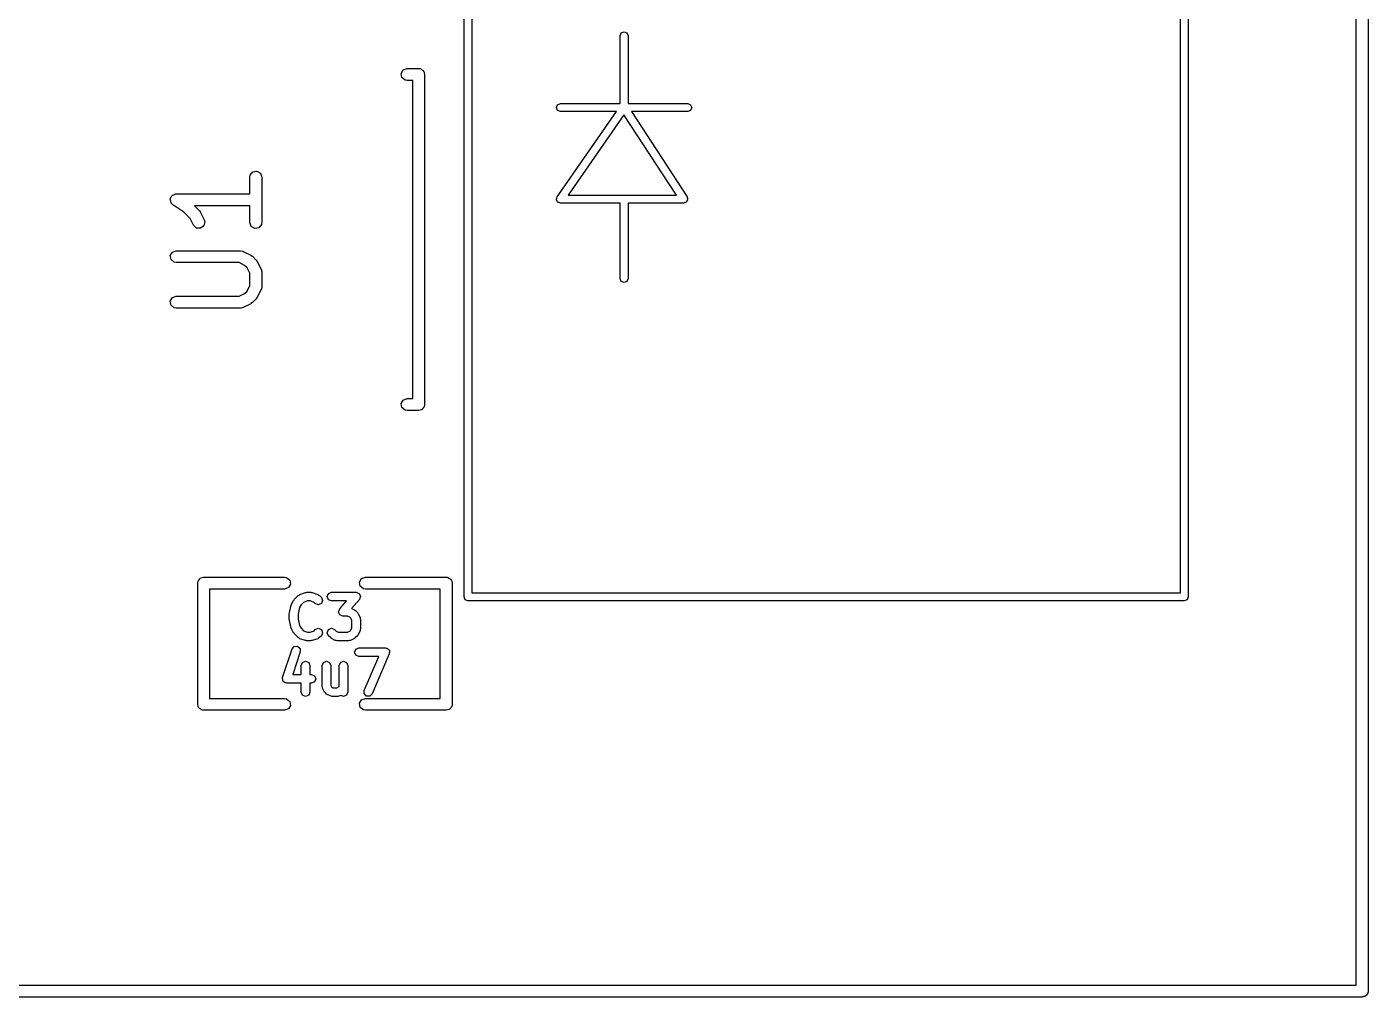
# Model space of a CAD drawing. Extents: x 1.92 to 3.29, y 0.28 to 3.35.
# Drawn here: x 2.528 to 3.191, y 0.278 to 0.758 of the extents above; entities that cross this region are included whole.
import ezdxf

# ---------------------------------------------------------------- set-up
doc = ezdxf.new("R2010")
doc.units = 0
doc.header["$MEASUREMENT"] = 0
doc.layers.add('BLACK', color=7, linetype='CONTINUOUS')

msp = doc.modelspace()

# ---------------------------------------------------------------- linework, layer by layer
at = {"layer": 'BLACK', "linetype": 'CONTINUOUS'}
for p, q in [((3.19134, 2.01315), (3.19134, 0.280866)), ((3.18543, 0.283819), (3.18543, 2.0102)), ((2.74409, 0.475984), (2.74409, 0.909055)), ((3.10236, 0.909055), (3.10236, 0.475984)), ((2.74803, 0.907087), (2.74803, 0.477953)), ((3.09843, 0.477953), (3.09843, 0.907087)), ((2.8213, 0.753588), (2.82188, 0.75498)), ((2.8213, 0.720057), (2.8213, 0.753588)), ((2.82188, 0.75498), (2.82327, 0.755557)), ((2.82327, 0.755557), (2.82466, 0.75498)), ((2.82466, 0.75498), (2.82524, 0.753588)), ((2.82524, 0.753588), (2.82524, 0.720057)), ((2.71303, 0.735005), (2.71404, 0.736754)), ((2.71404, 0.736754), (2.71593, 0.737445)), ((2.71593, 0.737445), (2.72164, 0.737445)), ((2.72164, 0.737445), (2.72203, 0.737377)), ((2.72203, 0.737377), (2.72215, 0.7374)), ((2.72215, 0.7374), (2.72227, 0.737334)), ((2.72227, 0.737334), (2.72265, 0.737267)), ((2.72265, 0.737267), (2.72324, 0.736774)), ((2.72324, 0.736774), (2.7239, 0.73639)), ((2.71338, 0.733016), (2.71303, 0.735005)), ((2.71492, 0.731717), (2.71338, 0.733016)), ((2.71593, 0.731539), (2.71492, 0.731717)), ((2.71869, 0.731539), (2.71593, 0.731539)), ((2.71869, 0.574059), (2.71869, 0.731539)), ((2.7239, 0.73639), (2.72399, 0.73614)), ((2.72399, 0.73614), (2.7242, 0.735969)), ((2.7242, 0.735969), (2.72433, 0.735213)), ((2.72433, 0.735213), (2.72459, 0.734492)), ((2.72459, 0.734492), (2.72459, 0.571106)), ((2.7898, 0.718088), (2.79038, 0.71948)), ((2.79038, 0.716696), (2.7898, 0.718088)), ((2.79038, 0.71948), (2.79177, 0.720057)), ((2.79177, 0.71612), (2.79038, 0.716696)), ((2.79177, 0.720057), (2.8213, 0.720057)), ((2.82524, 0.720057), (2.85477, 0.720057)), ((2.85477, 0.720057), (2.85616, 0.71948)), ((2.85616, 0.716696), (2.85477, 0.71612)), ((2.85616, 0.71948), (2.85674, 0.718088)), ((2.85674, 0.718088), (2.85616, 0.716696)), ((2.79015, 0.673912), (2.8195, 0.71612)), ((2.8195, 0.71612), (2.79177, 0.71612)), ((2.82321, 0.714563), (2.79553, 0.674757)), ((2.84914, 0.674757), (2.82321, 0.714563)), ((2.85477, 0.71612), (2.8269, 0.71612)), ((2.8269, 0.71612), (2.85442, 0.673862)), ((2.63812, 0.68367), (2.6383, 0.68468)), ((2.63812, 0.675374), (2.63812, 0.68367)), ((2.6383, 0.68468), (2.6396, 0.686227)), ((2.6396, 0.686227), (2.64159, 0.686578)), ((2.64159, 0.686578), (2.64334, 0.685568)), ((2.64334, 0.685568), (2.64403, 0.68367)), ((2.64403, 0.68367), (2.64403, 0.661173)), ((2.59876, 0.672612), (2.59883, 0.672767)), ((2.599, 0.671789), (2.59876, 0.672612)), ((2.5988, 0.672934), (2.59922, 0.673676)), ((2.59883, 0.672767), (2.5988, 0.672934)), ((2.59915, 0.670945), (2.599, 0.671789)), ((2.59928, 0.670836), (2.59915, 0.670945)), ((2.59922, 0.673676), (2.59957, 0.674461)), ((2.59932, 0.670673), (2.59928, 0.670836)), ((2.60007, 0.669965), (2.59932, 0.670673)), ((2.59957, 0.674461), (2.59972, 0.674537)), ((2.59972, 0.674537), (2.59981, 0.674684)), ((2.59981, 0.674684), (2.60061, 0.674977)), ((2.60061, 0.674977), (2.60138, 0.675356)), ((2.60138, 0.675356), (2.60154, 0.675316)), ((2.60154, 0.675316), (2.6017, 0.675374)), ((2.6017, 0.675374), (2.63812, 0.675374)), ((2.7898, 0.672788), (2.79003, 0.673334)), ((2.78987, 0.672619), (2.7898, 0.672788)), ((2.78983, 0.67244), (2.78987, 0.672619)), ((2.79015, 0.671942), (2.78983, 0.67244)), ((2.79003, 0.673334), (2.79015, 0.673912)), ((2.79038, 0.671396), (2.79015, 0.671942)), ((2.79055, 0.671326), (2.79038, 0.671396)), ((2.79064, 0.671172), (2.79055, 0.671326)), ((2.79122, 0.671046), (2.79064, 0.671172)), ((2.79177, 0.67082), (2.79122, 0.671046)), ((2.8213, 0.67082), (2.79177, 0.67082)), ((2.79553, 0.674757), (2.84914, 0.674757)), ((2.8213, 0.633488), (2.8213, 0.67082)), ((2.85277, 0.67082), (2.82524, 0.67082)), ((2.82524, 0.67082), (2.82524, 0.633488)), ((2.85329, 0.671035), (2.85277, 0.67082)), ((2.85384, 0.671139), (2.85329, 0.671035)), ((2.85396, 0.671315), (2.85384, 0.671139)), ((2.85416, 0.671396), (2.85396, 0.671315)), ((2.85438, 0.671917), (2.85416, 0.671396)), ((2.85469, 0.672381), (2.85438, 0.671917)), ((2.85442, 0.673862), (2.85452, 0.673309)), ((2.85452, 0.673309), (2.85474, 0.672788)), ((2.85474, 0.672788), (2.85466, 0.672591)), ((2.85466, 0.672591), (2.85469, 0.672381)), ((2.60545, 0.666377), (2.60007, 0.669965)), ((2.60865, 0.663173), (2.60545, 0.666377)), ((2.63812, 0.669469), (2.61071, 0.669469)), ((2.61071, 0.669469), (2.61317, 0.66701)), ((2.61317, 0.66701), (2.61367, 0.666287)), ((2.61367, 0.666287), (2.61372, 0.666243)), ((2.61372, 0.666243), (2.61559, 0.662494)), ((2.63812, 0.661173), (2.63812, 0.669469)), ((2.61031, 0.659853), (2.60865, 0.663173)), ((2.61178, 0.658464), (2.61031, 0.659853)), ((2.61379, 0.658343), (2.61178, 0.658464)), ((2.61542, 0.659546), (2.61379, 0.658343)), ((2.61589, 0.661511), (2.61542, 0.659546)), ((2.61559, 0.662494), (2.61589, 0.661511)), ((2.63881, 0.659275), (2.63812, 0.661173)), ((2.64056, 0.658265), (2.63881, 0.659275)), ((2.64255, 0.658616), (2.64056, 0.658265)), ((2.64385, 0.660163), (2.64255, 0.658616)), ((2.64403, 0.661173), (2.64385, 0.660163)), ((2.5988, 0.644813), (2.59981, 0.646562)), ((2.59915, 0.642824), (2.5988, 0.644813)), ((2.59981, 0.646562), (2.6017, 0.647253)), ((2.6017, 0.647253), (2.63357, 0.647253)), ((2.63357, 0.647253), (2.63458, 0.647075)), ((2.63458, 0.647075), (2.63472, 0.646961)), ((2.63472, 0.646961), (2.6349, 0.646941)), ((2.6349, 0.646941), (2.63864, 0.645066)), ((2.63864, 0.645066), (2.63935, 0.64454)), ((2.63935, 0.64454), (2.63941, 0.644513)), ((2.63941, 0.644513), (2.64129, 0.642639)), ((2.60069, 0.641525), (2.59915, 0.642824)), ((2.6017, 0.641347), (2.60069, 0.641525)), ((2.63288, 0.641347), (2.6017, 0.641347)), ((2.63558, 0.639999), (2.63288, 0.641347)), ((2.63677, 0.638801), (2.63558, 0.639999)), ((2.63812, 0.636104), (2.63677, 0.638801)), ((2.64129, 0.642639), (2.64179, 0.641915)), ((2.64179, 0.641915), (2.64184, 0.641871)), ((2.64184, 0.641871), (2.64372, 0.638122)), ((2.64372, 0.638122), (2.64401, 0.637139)), ((2.64401, 0.637139), (2.64397, 0.636967)), ((2.63812, 0.629999), (2.63812, 0.636104)), ((2.64397, 0.636967), (2.64403, 0.636801)), ((2.64403, 0.636801), (2.64403, 0.629302)), ((2.82188, 0.632096), (2.8213, 0.633488)), ((2.82327, 0.63152), (2.82188, 0.632096)), ((2.82466, 0.632096), (2.82327, 0.63152)), ((2.82524, 0.633488), (2.82466, 0.632096)), ((2.5988, 0.622316), (2.59981, 0.624065)), ((2.59981, 0.624065), (2.6017, 0.624756)), ((2.6017, 0.624756), (2.63288, 0.624756)), ((2.63288, 0.624756), (2.63558, 0.626104)), ((2.63558, 0.626104), (2.63677, 0.627302)), ((2.63677, 0.627302), (2.63812, 0.629999)), ((2.64184, 0.624232), (2.64131, 0.623523)), ((2.64372, 0.627981), (2.64184, 0.624232)), ((2.64374, 0.628157), (2.64372, 0.627981)), ((2.64385, 0.628292), (2.64374, 0.628157)), ((2.64403, 0.629302), (2.64385, 0.628292)), ((2.59915, 0.620327), (2.5988, 0.622316)), ((2.60069, 0.619028), (2.59915, 0.620327)), ((2.6017, 0.61885), (2.60069, 0.619028)), ((2.63357, 0.61885), (2.6017, 0.61885)), ((2.63374, 0.618911), (2.63357, 0.61885)), ((2.63391, 0.61887), (2.63374, 0.618911)), ((2.6349, 0.619162), (2.63391, 0.61887)), ((2.63864, 0.621037), (2.6349, 0.619162)), ((2.63869, 0.621084), (2.63864, 0.621037)), ((2.63941, 0.62159), (2.63869, 0.621084)), ((2.64129, 0.623465), (2.63941, 0.62159)), ((2.64131, 0.623523), (2.64129, 0.623465)), ((2.71303, 0.571619), (2.71404, 0.573368)), ((2.71338, 0.56963), (2.71303, 0.571619)), ((2.71404, 0.573368), (2.71593, 0.574059)), ((2.71593, 0.574059), (2.71869, 0.574059)), ((2.72459, 0.571106), (2.72453, 0.570723)), ((2.72453, 0.570723), (2.72455, 0.570594)), ((2.71492, 0.568332), (2.71338, 0.56963)), ((2.71593, 0.568154), (2.71492, 0.568332)), ((2.72164, 0.568154), (2.71593, 0.568154)), ((2.72236, 0.568416), (2.72164, 0.568154)), ((2.72312, 0.568549), (2.72236, 0.568416)), ((2.72329, 0.568753), (2.72312, 0.568549)), ((2.72354, 0.568844), (2.72329, 0.568753)), ((2.72392, 0.569509), (2.72354, 0.568844)), ((2.72442, 0.570096), (2.72392, 0.569509)), ((2.72448, 0.57048), (2.72442, 0.570096)), ((2.72455, 0.570594), (2.72448, 0.57048)), ((2.61252, 0.483809), (2.61301, 0.484397)), ((2.61301, 0.484397), (2.6134, 0.485061)), ((2.6134, 0.485061), (2.61365, 0.485152)), ((2.61365, 0.485152), (2.61382, 0.485356)), ((2.61382, 0.485356), (2.61457, 0.48549)), ((2.61457, 0.48549), (2.6153, 0.485752)), ((2.6153, 0.485752), (2.6553, 0.485752)), ((2.6553, 0.485752), (2.65631, 0.485574)), ((2.65631, 0.485574), (2.65785, 0.484276)), ((2.69239, 0.483312), (2.6934, 0.485061)), ((2.6934, 0.485061), (2.6953, 0.485752)), ((2.6953, 0.485752), (2.7353, 0.485752)), ((2.7353, 0.485752), (2.73568, 0.485684)), ((2.73568, 0.485684), (2.73581, 0.485707)), ((2.73581, 0.485707), (2.73592, 0.485642)), ((2.73592, 0.485642), (2.73631, 0.485574)), ((2.73631, 0.485574), (2.73689, 0.485081)), ((2.73689, 0.485081), (2.73756, 0.484697)), ((2.73756, 0.484697), (2.73765, 0.484447)), ((2.73765, 0.484447), (2.73785, 0.484276)), ((2.61234, 0.482799), (2.61241, 0.483183)), ((2.61234, 0.422799), (2.61234, 0.482799)), ((2.61239, 0.483312), (2.61245, 0.483426)), ((2.61241, 0.483183), (2.61239, 0.483312)), ((2.61245, 0.483426), (2.61252, 0.483809)), ((2.6553, 0.479846), (2.61825, 0.479846)), ((2.61825, 0.479846), (2.61825, 0.425752)), ((2.65719, 0.480537), (2.6553, 0.479846)), ((2.6582, 0.482286), (2.65719, 0.480537)), ((2.65785, 0.484276), (2.6582, 0.482286)), ((2.66289, 0.477189), (2.6657, 0.478127)), ((2.6657, 0.478127), (2.66606, 0.478102)), ((2.66606, 0.478102), (2.66638, 0.478237)), ((2.66638, 0.478237), (2.66826, 0.478237)), ((2.66826, 0.478237), (2.66859, 0.478102)), ((2.66859, 0.478102), (2.66894, 0.478127)), ((2.66894, 0.478127), (2.67175, 0.477189)), ((2.67706, 0.477608), (2.67858, 0.478237)), ((2.67858, 0.478237), (2.69077, 0.478237)), ((2.69077, 0.478237), (2.69147, 0.477948)), ((2.69147, 0.477948), (2.69219, 0.477705)), ((2.69274, 0.481323), (2.69239, 0.483312)), ((2.69429, 0.480025), (2.69274, 0.481323)), ((2.6953, 0.479846), (2.69429, 0.480025)), ((2.73234, 0.479846), (2.6953, 0.479846)), ((2.73234, 0.425752), (2.73234, 0.479846)), ((2.73785, 0.484276), (2.73799, 0.48352)), ((2.73799, 0.48352), (2.73825, 0.482799)), ((2.73825, 0.482799), (2.73825, 0.422799)), ((2.74803, 0.477953), (3.09843, 0.477953)), ((2.65773, 0.468166), (2.65867, 0.471918)), ((2.65867, 0.471918), (2.65881, 0.472115)), ((2.65881, 0.472115), (2.65883, 0.472358)), ((2.65883, 0.472358), (2.65977, 0.474235)), ((2.65977, 0.474235), (2.66004, 0.474466)), ((2.66004, 0.474466), (2.66017, 0.474793)), ((2.66017, 0.474793), (2.66205, 0.476669)), ((2.66205, 0.476669), (2.66251, 0.476861)), ((2.66251, 0.476861), (2.66289, 0.477189)), ((2.66346, 0.471999), (2.66278, 0.470647)), ((2.66473, 0.47327), (2.66346, 0.471999)), ((2.66673, 0.473937), (2.66473, 0.47327)), ((2.66791, 0.473937), (2.66673, 0.473937)), ((2.66991, 0.47327), (2.66791, 0.473937)), ((2.67049, 0.472691), (2.66991, 0.47327)), ((2.67201, 0.472061), (2.67049, 0.472691)), ((2.67175, 0.477189), (2.67213, 0.476861)), ((2.67353, 0.472691), (2.67201, 0.472061)), ((2.67213, 0.476861), (2.67259, 0.476669)), ((2.67259, 0.476669), (2.67353, 0.475731)), ((2.67353, 0.475731), (2.67416, 0.474211)), ((2.67416, 0.474211), (2.67353, 0.472691)), ((2.67643, 0.476087), (2.67706, 0.477608)), ((2.67706, 0.474567), (2.67643, 0.476087)), ((2.67858, 0.473937), (2.67706, 0.474567)), ((2.68604, 0.473937), (2.67858, 0.473937)), ((2.68259, 0.469998), (2.68604, 0.473937)), ((2.69239, 0.474671), (2.68851, 0.47024)), ((2.69219, 0.477705), (2.69222, 0.477637)), ((2.69222, 0.477637), (2.69229, 0.477608)), ((2.69229, 0.477608), (2.69258, 0.476909)), ((2.69263, 0.475388), (2.69239, 0.474671)), ((2.69258, 0.476909), (2.69292, 0.47623)), ((2.69292, 0.476087), (2.69263, 0.475388)), ((2.69292, 0.47623), (2.69289, 0.476158)), ((2.69289, 0.476158), (2.69292, 0.476087)), ((2.74467, 0.474592), (2.74409, 0.475984)), ((2.74606, 0.474016), (2.74467, 0.474592)), ((3.10039, 0.474016), (2.74606, 0.474016)), ((3.10179, 0.474592), (3.10039, 0.474016)), ((3.10236, 0.475984), (3.10179, 0.474592)), ((2.65767, 0.467644), (2.65777, 0.467896)), ((2.65767, 0.46483), (2.65767, 0.467644)), ((2.65777, 0.464578), (2.65767, 0.46483)), ((2.65777, 0.467896), (2.65773, 0.468166)), ((2.65773, 0.464309), (2.65777, 0.464578)), ((2.66278, 0.470647), (2.66197, 0.46738)), ((2.66197, 0.46738), (2.66197, 0.465095)), ((2.66197, 0.465095), (2.66278, 0.461828)), ((2.68206, 0.468583), (2.68235, 0.469282)), ((2.68209, 0.468512), (2.68206, 0.468583)), ((2.68206, 0.468439), (2.68209, 0.468512)), ((2.6824, 0.467761), (2.68206, 0.468439)), ((2.68235, 0.469282), (2.68259, 0.469998)), ((2.68269, 0.467062), (2.6824, 0.467761)), ((2.68276, 0.467033), (2.68269, 0.467062)), ((2.68279, 0.466964), (2.68276, 0.467033)), ((2.68351, 0.466722), (2.68279, 0.466964)), ((2.68421, 0.466433), (2.68351, 0.466722)), ((2.68651, 0.466433), (2.68421, 0.466433)), ((2.68762, 0.465877), (2.68651, 0.466433)), ((2.68807, 0.465433), (2.68762, 0.465877)), ((2.68862, 0.464323), (2.68807, 0.465433)), ((2.68851, 0.47024), (2.68986, 0.469567)), ((2.68986, 0.469567), (2.69009, 0.4693)), ((2.69009, 0.4693), (2.69042, 0.469165)), ((2.69042, 0.469165), (2.69136, 0.468227)), ((2.69136, 0.468227), (2.69149, 0.4679)), ((2.69149, 0.4679), (2.69176, 0.467668)), ((2.69176, 0.467668), (2.6927, 0.465792)), ((2.6927, 0.465792), (2.69273, 0.465292)), ((2.69273, 0.465292), (2.69292, 0.46483)), ((2.69292, 0.46483), (2.69292, 0.46014)), ((2.65867, 0.460556), (2.65773, 0.464309)), ((2.65881, 0.46036), (2.65867, 0.460556)), ((2.65883, 0.460116), (2.65881, 0.46036)), ((2.65977, 0.45824), (2.65883, 0.460116)), ((2.66004, 0.458008), (2.65977, 0.45824)), ((2.66017, 0.457681), (2.66004, 0.458008)), ((2.66278, 0.461828), (2.66346, 0.460475)), ((2.66346, 0.460475), (2.66473, 0.459205)), ((2.66473, 0.459205), (2.66673, 0.458537)), ((2.66673, 0.458537), (2.66791, 0.458537)), ((2.66791, 0.458537), (2.66991, 0.459205)), ((2.66991, 0.459205), (2.67049, 0.459784)), ((2.67049, 0.459784), (2.67201, 0.460413)), ((2.67201, 0.460413), (2.67353, 0.459784)), ((2.67353, 0.459784), (2.67416, 0.458263)), ((2.67416, 0.458263), (2.67353, 0.456743)), ((2.67643, 0.458263), (2.67706, 0.459784)), ((2.67706, 0.456743), (2.67643, 0.458263)), ((2.67706, 0.459784), (2.67858, 0.460413)), ((2.67858, 0.460413), (2.6801, 0.459784)), ((2.6801, 0.459784), (2.68079, 0.459092)), ((2.68079, 0.459092), (2.6819, 0.458537)), ((2.6819, 0.458537), (2.68651, 0.458537)), ((2.68651, 0.458537), (2.68762, 0.459092)), ((2.68762, 0.459092), (2.68807, 0.459537)), ((2.68807, 0.459537), (2.68862, 0.460647)), ((2.68862, 0.460647), (2.68862, 0.464323)), ((2.6927, 0.459178), (2.69176, 0.457302)), ((2.69273, 0.459677), (2.6927, 0.459178)), ((2.69292, 0.46014), (2.69273, 0.459677)), ((2.65902, 0.450205), (2.6601, 0.451448)), ((2.6601, 0.451448), (2.66174, 0.451565)), ((2.66205, 0.455805), (2.66017, 0.457681)), ((2.66174, 0.451565), (2.66299, 0.450487)), ((2.66251, 0.455614), (2.66205, 0.455805)), ((2.66289, 0.455286), (2.66251, 0.455614)), ((2.6657, 0.454348), (2.66289, 0.455286)), ((2.66606, 0.454373), (2.6657, 0.454348)), ((2.66638, 0.454237), (2.66606, 0.454373)), ((2.66826, 0.454237), (2.66638, 0.454237)), ((2.66859, 0.454373), (2.66826, 0.454237)), ((2.66894, 0.454348), (2.66859, 0.454373)), ((2.67175, 0.455286), (2.66894, 0.454348)), ((2.67213, 0.455614), (2.67175, 0.455286)), ((2.67259, 0.455805), (2.67213, 0.455614)), ((2.67353, 0.456743), (2.67259, 0.455805)), ((2.678, 0.455805), (2.67706, 0.456743)), ((2.67832, 0.45567), (2.678, 0.455805)), ((2.67856, 0.455402), (2.67832, 0.45567)), ((2.68043, 0.454464), (2.67856, 0.455402)), ((2.68093, 0.454429), (2.68043, 0.454464)), ((2.68139, 0.454237), (2.68093, 0.454429)), ((2.68702, 0.454237), (2.68139, 0.454237)), ((2.68748, 0.454429), (2.68702, 0.454237)), ((2.68798, 0.454464), (2.68748, 0.454429)), ((2.68986, 0.455402), (2.68798, 0.454464)), ((2.69009, 0.45567), (2.68986, 0.455402)), ((2.69042, 0.455805), (2.69009, 0.45567)), ((2.69136, 0.456743), (2.69042, 0.455805)), ((2.69149, 0.45707), (2.69136, 0.456743)), ((2.69176, 0.457302), (2.69149, 0.45707)), ((2.65433, 0.436134), (2.65902, 0.450205)), ((2.6631, 0.448845), (2.65936, 0.437604)), ((2.66299, 0.450487), (2.6631, 0.448845)), ((2.68987, 0.448587), (2.6905, 0.450108)), ((2.6905, 0.447067), (2.68987, 0.448587)), ((2.6905, 0.450108), (2.69202, 0.450737)), ((2.69202, 0.446437), (2.6905, 0.447067)), ((2.69202, 0.450737), (2.70515, 0.450737)), ((2.70189, 0.446437), (2.69202, 0.446437)), ((2.69474, 0.429734), (2.70189, 0.446437)), ((2.70713, 0.44774), (2.69869, 0.42804)), ((2.70515, 0.450737), (2.70556, 0.450569)), ((2.70556, 0.450569), (2.706, 0.450563)), ((2.706, 0.450563), (2.70629, 0.450266)), ((2.70629, 0.450266), (2.70668, 0.450108)), ((2.70668, 0.450108), (2.70684, 0.449701)), ((2.70684, 0.449701), (2.70715, 0.449386)), ((2.70714, 0.448181), (2.70713, 0.44774)), ((2.7073, 0.448587), (2.70714, 0.448181)), ((2.70715, 0.449386), (2.70715, 0.448971)), ((2.70715, 0.448971), (2.7073, 0.448587)), ((2.6636, 0.442021), (2.66423, 0.443541)), ((2.6636, 0.437604), (2.6636, 0.442021)), ((2.66423, 0.443541), (2.66575, 0.444171)), ((2.66575, 0.444171), (2.66728, 0.443541)), ((2.66728, 0.443541), (2.6679, 0.442021)), ((2.6679, 0.442021), (2.6679, 0.437604)), ((2.67392, 0.442021), (2.67455, 0.443541)), ((2.67392, 0.431702), (2.67392, 0.442021)), ((2.67455, 0.443541), (2.67607, 0.444171)), ((2.67607, 0.444171), (2.67759, 0.443541)), ((2.67759, 0.443541), (2.67822, 0.442021)), ((2.67822, 0.442021), (2.67822, 0.432209)), ((2.68237, 0.442021), (2.683, 0.443541)), ((2.68237, 0.431654), (2.68237, 0.442021)), ((2.683, 0.443541), (2.68452, 0.444171)), ((2.68452, 0.444171), (2.68604, 0.443541)), ((2.68604, 0.443541), (2.68667, 0.442021)), ((2.68667, 0.442021), (2.68667, 0.428887)), ((2.65422, 0.435454), (2.65436, 0.435781)), ((2.65442, 0.434992), (2.65422, 0.435454)), ((2.65436, 0.435781), (2.65433, 0.436134)), ((2.65445, 0.434492), (2.65442, 0.434992)), ((2.65472, 0.434261), (2.65445, 0.434492)), ((2.65485, 0.433934), (2.65472, 0.434261)), ((2.65532, 0.433742), (2.65485, 0.433934)), ((2.65569, 0.433414), (2.65532, 0.433742)), ((2.65605, 0.433439), (2.65569, 0.433414)), ((2.65637, 0.433304), (2.65605, 0.433439)), ((2.6636, 0.433304), (2.65637, 0.433304)), ((2.65936, 0.437604), (2.6636, 0.437604)), ((2.6636, 0.428887), (2.6636, 0.433304)), ((2.6679, 0.437604), (2.66857, 0.437604)), ((2.66857, 0.433304), (2.6679, 0.433304)), ((2.6679, 0.433304), (2.6679, 0.428887)), ((2.66857, 0.437604), (2.67009, 0.436974)), ((2.67009, 0.433934), (2.66857, 0.433304)), ((2.67009, 0.436974), (2.67072, 0.435454)), ((2.67072, 0.435454), (2.67009, 0.433934)), ((2.67412, 0.431239), (2.67392, 0.431702)), ((2.67822, 0.432209), (2.67861, 0.431428)), ((2.67861, 0.431428), (2.6794, 0.431037)), ((2.68119, 0.431037), (2.6823, 0.431592)), ((2.6823, 0.431592), (2.68237, 0.431654)), ((2.61825, 0.425752), (2.6553, 0.425752)), ((2.6553, 0.425752), (2.65631, 0.425574)), ((2.65631, 0.425574), (2.65785, 0.424276)), ((2.66423, 0.427367), (2.6636, 0.428887)), ((2.66575, 0.426737), (2.66423, 0.427367)), ((2.66728, 0.427367), (2.66575, 0.426737)), ((2.6679, 0.428887), (2.66728, 0.427367)), ((2.67415, 0.43074), (2.67412, 0.431239)), ((2.67509, 0.428864), (2.67415, 0.43074)), ((2.6756, 0.428417), (2.67509, 0.428864)), ((2.67605, 0.427902), (2.6756, 0.428417)), ((2.67793, 0.426964), (2.67605, 0.427902)), ((2.67843, 0.426929), (2.67793, 0.426964)), ((2.67889, 0.426737), (2.67843, 0.426929)), ((2.6817, 0.426737), (2.67889, 0.426737)), ((2.6794, 0.431037), (2.68119, 0.431037)), ((2.68216, 0.426929), (2.6817, 0.426737)), ((2.68266, 0.426964), (2.68216, 0.426929)), ((2.68326, 0.42726), (2.68266, 0.426964)), ((2.68452, 0.426737), (2.68326, 0.42726)), ((2.68604, 0.427367), (2.68452, 0.426737)), ((2.68667, 0.428887), (2.68604, 0.427367)), ((2.69239, 0.423312), (2.6934, 0.425061)), ((2.6934, 0.425061), (2.6953, 0.425752)), ((2.69472, 0.428089), (2.69474, 0.429734)), ((2.69586, 0.426911), (2.69472, 0.428089)), ((2.6953, 0.425752), (2.73234, 0.425752)), ((2.69751, 0.426891), (2.69586, 0.426911)), ((2.69869, 0.42804), (2.69751, 0.426891)), ((2.6126, 0.422078), (2.61234, 0.422799)), ((2.61274, 0.421323), (2.6126, 0.422078)), ((2.61294, 0.421152), (2.61274, 0.421323)), ((2.61303, 0.420901), (2.61294, 0.421152)), ((2.6137, 0.420518), (2.61303, 0.420901)), ((2.61429, 0.420025), (2.6137, 0.420518)), ((2.61467, 0.419957), (2.61429, 0.420025)), ((2.61478, 0.419891), (2.61467, 0.419957)), ((2.61491, 0.419914), (2.61478, 0.419891)), ((2.6153, 0.419846), (2.61491, 0.419914)), ((2.6553, 0.419846), (2.6153, 0.419846)), ((2.65719, 0.420537), (2.6553, 0.419846)), ((2.6582, 0.422286), (2.65719, 0.420537)), ((2.65785, 0.424276), (2.6582, 0.422286)), ((2.69274, 0.421323), (2.69239, 0.423312)), ((2.69429, 0.420025), (2.69274, 0.421323)), ((2.6953, 0.419846), (2.69429, 0.420025)), ((2.7353, 0.419846), (2.6953, 0.419846)), ((2.73602, 0.420109), (2.7353, 0.419846)), ((2.73677, 0.420242), (2.73602, 0.420109)), ((2.73694, 0.420446), (2.73677, 0.420242)), ((2.73719, 0.420537), (2.73694, 0.420446)), ((2.73758, 0.421202), (2.73719, 0.420537)), ((2.73807, 0.421789), (2.73758, 0.421202)), ((2.73814, 0.422173), (2.73807, 0.421789)), ((2.7382, 0.422286), (2.73814, 0.422173)), ((2.73825, 0.422799), (2.73818, 0.422416)), ((2.73818, 0.422416), (2.7382, 0.422286)), ((1.99055, 0.283819), (3.18543, 0.283819)), ((3.19067, 0.279269), (3.19028, 0.278604)), ((3.19116, 0.279856), (3.19067, 0.279269)), ((3.19123, 0.28024), (3.19116, 0.279856)), ((3.19129, 0.280353), (3.19123, 0.28024)), ((3.19134, 0.280866), (3.19127, 0.280483)), ((3.19127, 0.280483), (3.19129, 0.280353)), ((3.18839, 0.277913), (1.9876, 0.277913)), ((3.18911, 0.278176), (3.18839, 0.277913)), ((3.18986, 0.278309), (3.18911, 0.278176)), ((3.19003, 0.278513), (3.18986, 0.278309)), ((3.19028, 0.278604), (3.19003, 0.278513))]:
    msp.add_line(p, q, dxfattribs=at)

doc.saveas('drawing.dxf')
